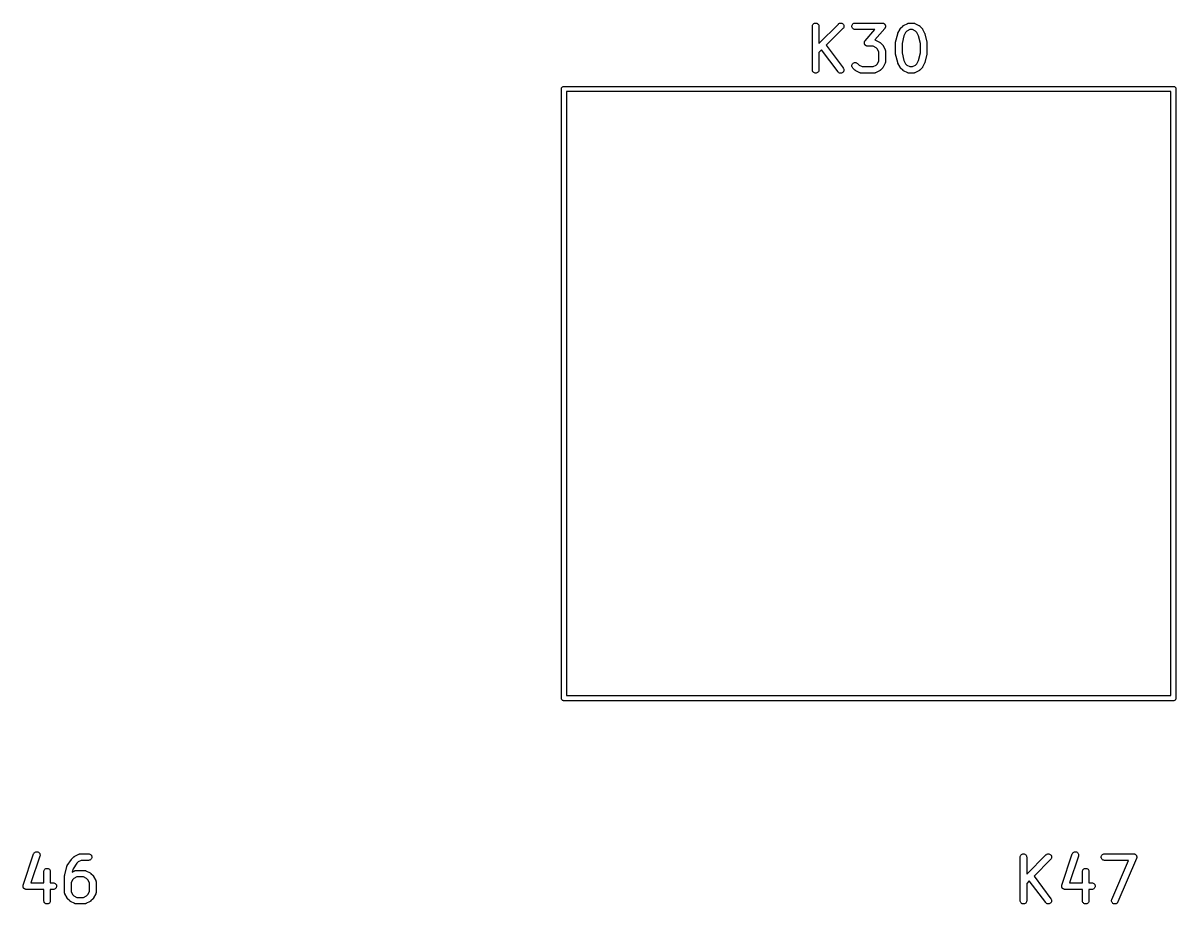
# Model space of a CAD drawing. Extents: x 0.4 to 23, y -16.1 to -0.4.
# Drawn here: x 11.143 to 12.184, y -2.898 to -2.103 of the extents above; entities that cross this region are included whole.
import ezdxf

# ---------------------------------------------------------------- set-up
doc = ezdxf.new("R2010")
doc.units = 0
doc.header["$MEASUREMENT"] = 0
doc.layers.add('BLACK', color=7, linetype='CONTINUOUS')

msp = doc.modelspace()

# ---------------------------------------------------------------- linework, layer by layer
at = {"layer": 'BLACK', "linetype": 'CONTINUOUS'}
for p, q in [((11.8555, -2.1059), (11.8556, -2.10533)), ((11.8555, -2.10594), (11.8555, -2.1059)), ((11.8555, -2.14531), (11.8555, -2.10594)), ((11.8556, -2.10533), (11.8557, -2.10478)), ((11.8557, -2.10478), (11.856, -2.10427)), ((11.856, -2.10427), (11.8564, -2.10383)), ((11.8564, -2.10383), (11.8568, -2.10347)), ((11.8568, -2.10347), (11.8573, -2.1032)), ((11.8573, -2.1032), (11.8579, -2.10304)), ((11.8579, -2.10304), (11.8585, -2.10299)), ((11.8585, -2.10299), (11.859, -2.10305)), ((11.859, -2.10305), (11.8596, -2.10322)), ((11.8596, -2.10322), (11.8601, -2.10349)), ((11.8601, -2.10349), (11.8605, -2.10386)), ((11.8605, -2.10386), (11.8609, -2.10431)), ((11.8609, -2.10431), (11.8612, -2.10481)), ((11.8612, -2.10481), (11.8613, -2.10537)), ((11.8613, -2.10537), (11.8614, -2.10594)), ((11.8614, -2.12131), (11.8789, -2.10385)), ((11.8614, -2.10594), (11.8614, -2.12131)), ((11.883, -2.10803), (11.868, -2.12309)), ((11.8789, -2.10382), (11.8793, -2.10346)), ((11.8789, -2.10385), (11.8789, -2.10382)), ((11.8793, -2.10346), (11.8799, -2.1032)), ((11.8799, -2.1032), (11.8804, -2.10304)), ((11.8804, -2.10304), (11.881, -2.10299)), ((11.881, -2.10299), (11.8816, -2.10305)), ((11.8816, -2.10305), (11.8821, -2.10322)), ((11.8821, -2.10322), (11.8826, -2.1035)), ((11.8826, -2.1035), (11.8831, -2.10387)), ((11.8834, -2.10758), (11.883, -2.10803)), ((11.8831, -2.10387), (11.8834, -2.10431)), ((11.8834, -2.10431), (11.8837, -2.10482)), ((11.8837, -2.10707), (11.8834, -2.10758)), ((11.8837, -2.10482), (11.8838, -2.10538)), ((11.8838, -2.10652), (11.8837, -2.10707)), ((11.8838, -2.10538), (11.8839, -2.10595)), ((11.8839, -2.10595), (11.8838, -2.10652)), ((11.8911, -2.10592), (11.8912, -2.10535)), ((11.8912, -2.10649), (11.8911, -2.10592)), ((11.8912, -2.10535), (11.8914, -2.1048)), ((11.8913, -2.10705), (11.8912, -2.10649)), ((11.8916, -2.10756), (11.8913, -2.10705)), ((11.8914, -2.1048), (11.8916, -2.10429)), ((11.8916, -2.10429), (11.892, -2.10384)), ((11.892, -2.10801), (11.8916, -2.10756)), ((11.892, -2.10384), (11.8924, -2.10348)), ((11.8924, -2.10838), (11.892, -2.10801)), ((11.8924, -2.10348), (11.8929, -2.10321)), ((11.8929, -2.10865), (11.8924, -2.10838)), ((11.8929, -2.10321), (11.8935, -2.10304)), ((11.8935, -2.10883), (11.8929, -2.10865)), ((11.8935, -2.10304), (11.8941, -2.10299)), ((11.894, -2.10889), (11.8935, -2.10883)), ((11.8941, -2.10889), (11.894, -2.10889)), ((11.8941, -2.10299), (11.9184, -2.10299)), ((11.9119, -2.10889), (11.8941, -2.10889)), ((11.9031, -2.11899), (11.9119, -2.10889)), ((11.9207, -2.10788), (11.9117, -2.11809)), ((11.9184, -2.10299), (11.9185, -2.10299)), ((11.9185, -2.10299), (11.9187, -2.10301)), ((11.9187, -2.10301), (11.9189, -2.10302)), ((11.9189, -2.10302), (11.919, -2.10304)), ((11.919, -2.10304), (11.9191, -2.10305)), ((11.9191, -2.10305), (11.9192, -2.10311)), ((11.9192, -2.10311), (11.9194, -2.10315)), ((11.9194, -2.10315), (11.9195, -2.10319)), ((11.9195, -2.10319), (11.9196, -2.10323)), ((11.9196, -2.10323), (11.9198, -2.10332)), ((11.9198, -2.10332), (11.9199, -2.10339)), ((11.9199, -2.10339), (11.92, -2.10345)), ((11.92, -2.10345), (11.9201, -2.1035)), ((11.9201, -2.1035), (11.9203, -2.10362)), ((11.9203, -2.10362), (11.9204, -2.10373)), ((11.9204, -2.10373), (11.9205, -2.10381)), ((11.9205, -2.10381), (11.9206, -2.10387)), ((11.9206, -2.10387), (11.9207, -2.10402)), ((11.9207, -2.10402), (11.9208, -2.10415)), ((11.9208, -2.10773), (11.9207, -2.10788)), ((11.9208, -2.10415), (11.9209, -2.10424)), ((11.9209, -2.10759), (11.9208, -2.10773)), ((11.9209, -2.10424), (11.9209, -2.10432)), ((11.9209, -2.10432), (11.921, -2.10449)), ((11.921, -2.10742), (11.9209, -2.1075)), ((11.9209, -2.1075), (11.9209, -2.10759)), ((11.921, -2.10449), (11.9211, -2.10465)), ((11.9211, -2.10725), (11.921, -2.10742)), ((11.9211, -2.10465), (11.9211, -2.10474)), ((11.9211, -2.10474), (11.9212, -2.10483)), ((11.9212, -2.10708), (11.9211, -2.10725)), ((11.9212, -2.10483), (11.9212, -2.10501)), ((11.9212, -2.10501), (11.9213, -2.10519)), ((11.9213, -2.10671), (11.9212, -2.10689)), ((11.9212, -2.10689), (11.9212, -2.10699)), ((11.9212, -2.10699), (11.9212, -2.10708)), ((11.9213, -2.10519), (11.9213, -2.10529)), ((11.9213, -2.10529), (11.9213, -2.10539)), ((11.9213, -2.10539), (11.9214, -2.10557)), ((11.9214, -2.10633), (11.9213, -2.10643)), ((11.9213, -2.10643), (11.9213, -2.10653)), ((11.9213, -2.10653), (11.9213, -2.10671)), ((11.9214, -2.10557), (11.9214, -2.10575)), ((11.9214, -2.10575), (11.9214, -2.10586)), ((11.9214, -2.10586), (11.9214, -2.10596)), ((11.9214, -2.10596), (11.9214, -2.10614)), ((11.9214, -2.10614), (11.9214, -2.10633)), ((11.9325, -2.11266), (11.9326, -2.1124)), ((11.9326, -2.1124), (11.9327, -2.11214)), ((11.9327, -2.11212), (11.9346, -2.10837)), ((11.9327, -2.11213), (11.9327, -2.11212)), ((11.9327, -2.11214), (11.9327, -2.11213)), ((11.9346, -2.10833), (11.9347, -2.10819)), ((11.9346, -2.10837), (11.9346, -2.10833)), ((11.9347, -2.10805), (11.9348, -2.10795)), ((11.9347, -2.10819), (11.9347, -2.10805)), ((11.9348, -2.10795), (11.9349, -2.10785)), ((11.9349, -2.10785), (11.935, -2.10773)), ((11.935, -2.10773), (11.9351, -2.1076)), ((11.9351, -2.1076), (11.937, -2.10573)), ((11.937, -2.1057), (11.9371, -2.10559)), ((11.937, -2.10573), (11.937, -2.1057)), ((11.9371, -2.10559), (11.9373, -2.10548)), ((11.9373, -2.10548), (11.9374, -2.10542)), ((11.9374, -2.10542), (11.9375, -2.10534)), ((11.9375, -2.10534), (11.9376, -2.10526)), ((11.9376, -2.10526), (11.9377, -2.10517)), ((11.9377, -2.10517), (11.9415, -2.1033)), ((11.9396, -2.11144), (11.9381, -2.11447)), ((11.9408, -2.11024), (11.9396, -2.11144)), ((11.9435, -2.10889), (11.9408, -2.11024)), ((11.9415, -2.10328), (11.9416, -2.10325)), ((11.9415, -2.1033), (11.9415, -2.10328)), ((11.9416, -2.10325), (11.9417, -2.10321)), ((11.9417, -2.10321), (11.9419, -2.10315)), ((11.9419, -2.10315), (11.9421, -2.10308)), ((11.9421, -2.10308), (11.9422, -2.10307)), ((11.9422, -2.10304), (11.9424, -2.10302)), ((11.9422, -2.10307), (11.9422, -2.10304)), ((11.9424, -2.10302), (11.9426, -2.10299)), ((11.9426, -2.10299), (11.9427, -2.103)), ((11.9427, -2.103), (11.9428, -2.10299)), ((11.9428, -2.10299), (11.9466, -2.10299)), ((11.9459, -2.10889), (11.9435, -2.10889)), ((11.9486, -2.11024), (11.9459, -2.10889)), ((11.9466, -2.10299), (11.9467, -2.103)), ((11.9466, -2.10299), (11.9466, -2.10299)), ((11.9467, -2.103), (11.9468, -2.103)), ((11.9468, -2.103), (11.947, -2.10303)), ((11.947, -2.10303), (11.9472, -2.10305)), ((11.9472, -2.10305), (11.9473, -2.10308)), ((11.9473, -2.10308), (11.9473, -2.10309)), ((11.9473, -2.10309), (11.9475, -2.10317)), ((11.9475, -2.10317), (11.9477, -2.10323)), ((11.9477, -2.10323), (11.9478, -2.10327)), ((11.9478, -2.10327), (11.9479, -2.1033)), ((11.9479, -2.1033), (11.9516, -2.10517)), ((11.9498, -2.11144), (11.9486, -2.11024)), ((11.9513, -2.11447), (11.9498, -2.11144)), ((11.9516, -2.10517), (11.9517, -2.10519)), ((11.9517, -2.10519), (11.9518, -2.10528)), ((11.9518, -2.10528), (11.952, -2.10536)), ((11.952, -2.10536), (11.9521, -2.10544)), ((11.9521, -2.10544), (11.9522, -2.10551)), ((11.9522, -2.10551), (11.9523, -2.10562)), ((11.9523, -2.10562), (11.9524, -2.10573)), ((11.9524, -2.10573), (11.9543, -2.1076)), ((11.9543, -2.1076), (11.9543, -2.10763)), ((11.9543, -2.10763), (11.9544, -2.10776)), ((11.9544, -2.10776), (11.9545, -2.10788)), ((11.9545, -2.10788), (11.9546, -2.10799)), ((11.9546, -2.10799), (11.9547, -2.10808)), ((11.9547, -2.10808), (11.9547, -2.10823)), ((11.9547, -2.10823), (11.9548, -2.10837)), ((11.9548, -2.10837), (11.9567, -2.11212)), ((11.9567, -2.11212), (11.9567, -2.11216)), ((11.9567, -2.11216), (11.9567, -2.11217)), ((11.9567, -2.11217), (11.9567, -2.11218)), ((11.9567, -2.11218), (11.9568, -2.11244)), ((11.9024, -2.12034), (11.9025, -2.12017)), ((11.9024, -2.12045), (11.9024, -2.12034)), ((11.9024, -2.12055), (11.9024, -2.12045)), ((11.9024, -2.12073), (11.9024, -2.12055)), ((11.9024, -2.12092), (11.9024, -2.12073)), ((11.9024, -2.12102), (11.9024, -2.12092)), ((11.9024, -2.12112), (11.9024, -2.12102)), ((11.9024, -2.12131), (11.9024, -2.12112)), ((11.9024, -2.12149), (11.9024, -2.12131)), ((11.9025, -2.12159), (11.9024, -2.12149)), ((11.9025, -2.11999), (11.9026, -2.11989)), ((11.9025, -2.12017), (11.9025, -2.11999)), ((11.9025, -2.12169), (11.9025, -2.12159)), ((11.9025, -2.12187), (11.9025, -2.12169)), ((11.9026, -2.12204), (11.9025, -2.12187)), ((11.9026, -2.11979), (11.9027, -2.11963)), ((11.9026, -2.11989), (11.9026, -2.11979)), ((11.9026, -2.12214), (11.9026, -2.12204)), ((11.9027, -2.12223), (11.9026, -2.12214)), ((11.9027, -2.11963), (11.9028, -2.11946)), ((11.9028, -2.12239), (11.9027, -2.12223)), ((11.9028, -2.11938), (11.9029, -2.11929)), ((11.9028, -2.11946), (11.9028, -2.11938)), ((11.9029, -2.12256), (11.9028, -2.12239)), ((11.9029, -2.11929), (11.903, -2.11914)), ((11.9029, -2.12264), (11.9029, -2.12256)), ((11.903, -2.12272), (11.9029, -2.12264)), ((11.903, -2.11914), (11.9031, -2.11899)), ((11.9031, -2.12286), (11.903, -2.12272)), ((11.9117, -2.11809), (11.9119, -2.11816)), ((11.9119, -2.11816), (11.9121, -2.11822)), ((11.9121, -2.11822), (11.9122, -2.11827)), ((11.9122, -2.11827), (11.9123, -2.1183)), ((11.9123, -2.1183), (11.916, -2.12017)), ((11.916, -2.12017), (11.9161, -2.12019)), ((11.9161, -2.12019), (11.9162, -2.12028)), ((11.9162, -2.12028), (11.9163, -2.12036)), ((11.9163, -2.12036), (11.9164, -2.12044)), ((11.9164, -2.12044), (11.9165, -2.1205)), ((11.9165, -2.1205), (11.9167, -2.12062)), ((11.9167, -2.12062), (11.9168, -2.12073)), ((11.9168, -2.12073), (11.9187, -2.1226)), ((11.9187, -2.1226), (11.9187, -2.12263)), ((11.9187, -2.12263), (11.9188, -2.12276)), ((11.9188, -2.12276), (11.9189, -2.12288)), ((11.9305, -2.12056), (11.9306, -2.12032)), ((11.9305, -2.12079), (11.9305, -2.12056)), ((11.9305, -2.12084), (11.9305, -2.12079)), ((11.9305, -2.1209), (11.9305, -2.12084)), ((11.9305, -2.12094), (11.9305, -2.1209)), ((11.9305, -2.13031), (11.9305, -2.12094)), ((11.9306, -2.12022), (11.9325, -2.11272)), ((11.9306, -2.12027), (11.9306, -2.12022)), ((11.9306, -2.12032), (11.9306, -2.12027)), ((11.9325, -2.11267), (11.9325, -2.11266)), ((11.9325, -2.11268), (11.9325, -2.11267)), ((11.9325, -2.11272), (11.9325, -2.11268)), ((11.9381, -2.11447), (11.9364, -2.1213)), ((11.9364, -2.1213), (11.9364, -2.12995)), ((11.953, -2.1213), (11.9513, -2.11447)), ((11.953, -2.12995), (11.953, -2.1213)), ((11.9568, -2.11244), (11.9569, -2.1127)), ((11.9569, -2.1127), (11.9569, -2.11271)), ((11.9569, -2.11271), (11.9569, -2.11272)), ((11.9569, -2.11272), (11.9588, -2.12022)), ((11.9588, -2.12022), (11.9588, -2.12026)), ((11.9588, -2.12026), (11.9588, -2.12031)), ((11.9588, -2.12031), (11.9588, -2.12036)), ((11.9588, -2.12036), (11.9589, -2.1206)), ((11.9589, -2.1206), (11.9589, -2.12083)), ((11.9589, -2.12083), (11.9589, -2.12089)), ((11.9589, -2.12089), (11.9589, -2.12094)), ((11.9589, -2.12094), (11.9589, -2.13031)), ((11.8638, -2.12731), (11.8614, -2.12966)), ((11.8614, -2.12966), (11.8614, -2.14531)), ((11.8786, -2.14708), (11.8638, -2.12731)), ((11.868, -2.12309), (11.8833, -2.14354)), ((11.9032, -2.123), (11.9031, -2.12286)), ((11.9033, -2.12307), (11.9032, -2.123)), ((11.9034, -2.12315), (11.9033, -2.12307)), ((11.9035, -2.12326), (11.9034, -2.12315)), ((11.9037, -2.12337), (11.9035, -2.12326)), ((11.9037, -2.12342), (11.9037, -2.12337)), ((11.9038, -2.12349), (11.9037, -2.12342)), ((11.904, -2.12356), (11.9038, -2.12349)), ((11.9042, -2.12365), (11.904, -2.12356)), ((11.9043, -2.12368), (11.9042, -2.12365)), ((11.9044, -2.12373), (11.9043, -2.12368)), ((11.9045, -2.12377), (11.9044, -2.12373)), ((11.9047, -2.12383), (11.9045, -2.12377)), ((11.9048, -2.12384), (11.9047, -2.12383)), ((11.9049, -2.12386), (11.9048, -2.12384)), ((11.9051, -2.12387), (11.9049, -2.12386)), ((11.9053, -2.12389), (11.9051, -2.12387)), ((11.9102, -2.12389), (11.9053, -2.12389)), ((11.9053, -2.12389), (11.9053, -2.12389)), ((11.9129, -2.12524), (11.9102, -2.12389)), ((11.9141, -2.12644), (11.9129, -2.12524)), ((11.9155, -2.12913), (11.9141, -2.12644)), ((11.9155, -2.13711), (11.9155, -2.12913)), ((11.9189, -2.12288), (11.919, -2.12298)), ((11.919, -2.12298), (11.919, -2.12308)), ((11.919, -2.12308), (11.9191, -2.12323)), ((11.9191, -2.12323), (11.9192, -2.12337)), ((11.9192, -2.12337), (11.9211, -2.12712)), ((11.9211, -2.12712), (11.9211, -2.12715)), ((11.9211, -2.12715), (11.9211, -2.12724)), ((11.9211, -2.12724), (11.9212, -2.12731)), ((11.9212, -2.12731), (11.9212, -2.12751)), ((11.9212, -2.12751), (11.9213, -2.12769)), ((11.9213, -2.12769), (11.9213, -2.12778)), ((11.9213, -2.12778), (11.9213, -2.12786)), ((11.9213, -2.12786), (11.9214, -2.12806)), ((11.9214, -2.12806), (11.9214, -2.12826)), ((11.9214, -2.12826), (11.9214, -2.12835)), ((11.9214, -2.12835), (11.9214, -2.12844)), ((11.9214, -2.12844), (11.9214, -2.13781)), ((11.9305, -2.13036), (11.9305, -2.13031)), ((11.9305, -2.13042), (11.9305, -2.13036)), ((11.9305, -2.13065), (11.9305, -2.13042)), ((11.9305, -2.13089), (11.9305, -2.13065)), ((11.9306, -2.13094), (11.9305, -2.13089)), ((11.9306, -2.13099), (11.9306, -2.13094)), ((11.9306, -2.13103), (11.9306, -2.13099)), ((11.9325, -2.13853), (11.9306, -2.13103)), ((11.9364, -2.12995), (11.9381, -2.13678)), ((11.9513, -2.13678), (11.953, -2.12995)), ((11.9588, -2.13103), (11.9569, -2.13853)), ((11.9589, -2.13069), (11.9588, -2.13093)), ((11.9588, -2.13093), (11.9588, -2.13098)), ((11.9588, -2.13098), (11.9588, -2.13103)), ((11.9589, -2.13031), (11.9589, -2.13035)), ((11.9589, -2.13035), (11.9589, -2.13041)), ((11.9589, -2.13041), (11.9589, -2.13046)), ((11.9589, -2.13046), (11.9589, -2.13069)), ((11.8833, -2.14354), (11.8833, -2.14357)), ((11.8833, -2.14357), (11.8836, -2.14407)), ((11.8911, -2.14153), (11.8912, -2.14096)), ((11.8912, -2.1421), (11.8911, -2.14153)), ((11.8912, -2.14096), (11.8914, -2.14041)), ((11.8913, -2.14266), (11.8912, -2.1421)), ((11.8916, -2.14317), (11.8913, -2.14266)), ((11.8914, -2.14041), (11.8916, -2.1399)), ((11.8916, -2.1399), (11.892, -2.13946)), ((11.892, -2.14362), (11.8916, -2.14317)), ((11.892, -2.13946), (11.8924, -2.1391)), ((11.892, -2.14365), (11.892, -2.14362)), ((11.8924, -2.1391), (11.893, -2.13883)), ((11.893, -2.13883), (11.8935, -2.13866)), ((11.8935, -2.13866), (11.8941, -2.13861)), ((11.8941, -2.13861), (11.8947, -2.13867)), ((11.8947, -2.13867), (11.8952, -2.13883)), ((11.8952, -2.13883), (11.8957, -2.13911)), ((11.8957, -2.13911), (11.8962, -2.13947)), ((11.8962, -2.13947), (11.8977, -2.14101)), ((11.8977, -2.14101), (11.9004, -2.14236)), ((11.9004, -2.14236), (11.9102, -2.14236)), ((11.9102, -2.14236), (11.9129, -2.14101)), ((11.9129, -2.14101), (11.9141, -2.13981)), ((11.9141, -2.13981), (11.9155, -2.13711)), ((11.9188, -2.14352), (11.9187, -2.14365)), ((11.9189, -2.1434), (11.9188, -2.14352)), ((11.919, -2.1432), (11.9189, -2.1433)), ((11.9189, -2.1433), (11.9189, -2.1434)), ((11.9191, -2.14306), (11.919, -2.1432)), ((11.9192, -2.14292), (11.9191, -2.14306)), ((11.9211, -2.13913), (11.9192, -2.14288)), ((11.9192, -2.14288), (11.9192, -2.14292)), ((11.9212, -2.13897), (11.9211, -2.13905)), ((11.9211, -2.13905), (11.9211, -2.13913)), ((11.9213, -2.13859), (11.9212, -2.13878)), ((11.9212, -2.13878), (11.9212, -2.13897)), ((11.9214, -2.13822), (11.9213, -2.13843)), ((11.9213, -2.13843), (11.9213, -2.13851)), ((11.9213, -2.13851), (11.9213, -2.13859)), ((11.9214, -2.13781), (11.9214, -2.13785)), ((11.9214, -2.13785), (11.9214, -2.13794)), ((11.9214, -2.13794), (11.9214, -2.13803)), ((11.9214, -2.13803), (11.9214, -2.13822)), ((11.9325, -2.13854), (11.9325, -2.13853)), ((11.9325, -2.13855), (11.9325, -2.13854)), ((11.9326, -2.13881), (11.9325, -2.13855)), ((11.9326, -2.13907), (11.9326, -2.13881)), ((11.9327, -2.13908), (11.9326, -2.13907)), ((11.9327, -2.13909), (11.9327, -2.13908)), ((11.9327, -2.13913), (11.9327, -2.13909)), ((11.9346, -2.14288), (11.9327, -2.13913)), ((11.9346, -2.14302), (11.9346, -2.14288)), ((11.9347, -2.14317), (11.9346, -2.14302)), ((11.9348, -2.14326), (11.9347, -2.14317)), ((11.9349, -2.14337), (11.9348, -2.14326)), ((11.935, -2.14349), (11.9349, -2.14337)), ((11.9351, -2.14362), (11.935, -2.14349)), ((11.9351, -2.14365), (11.9351, -2.14362)), ((11.9381, -2.13678), (11.9396, -2.13981)), ((11.9396, -2.13981), (11.9408, -2.14101)), ((11.9408, -2.14101), (11.9435, -2.14236)), ((11.9435, -2.14236), (11.9459, -2.14236)), ((11.9459, -2.14236), (11.9486, -2.14101)), ((11.9486, -2.14101), (11.9498, -2.13981)), ((11.9498, -2.13981), (11.9513, -2.13678)), ((11.9544, -2.14352), (11.9543, -2.14365)), ((11.9545, -2.1434), (11.9544, -2.14352)), ((11.9546, -2.1433), (11.9545, -2.1434)), ((11.9547, -2.14306), (11.9546, -2.1432)), ((11.9546, -2.1432), (11.9546, -2.1433)), ((11.9548, -2.14292), (11.9547, -2.14306)), ((11.9567, -2.13913), (11.9548, -2.14288)), ((11.9548, -2.14288), (11.9548, -2.14292)), ((11.9568, -2.13885), (11.9567, -2.13911)), ((11.9567, -2.13911), (11.9567, -2.13912)), ((11.9567, -2.13912), (11.9567, -2.13913)), ((11.9569, -2.13859), (11.9568, -2.13885)), ((11.9569, -2.13853), (11.9569, -2.13857)), ((11.9569, -2.13857), (11.9569, -2.13858)), ((11.9569, -2.13858), (11.9569, -2.13859)), ((11.8556, -2.14588), (11.8555, -2.14531)), ((11.8557, -2.14644), (11.8556, -2.14588)), ((11.856, -2.14694), (11.8557, -2.14644)), ((11.8564, -2.14739), (11.856, -2.14694)), ((11.8568, -2.14776), (11.8564, -2.14739)), ((11.8573, -2.14803), (11.8568, -2.14776)), ((11.8579, -2.1482), (11.8573, -2.14803)), ((11.8584, -2.14826), (11.8579, -2.1482)), ((11.859, -2.14821), (11.8584, -2.14826)), ((11.8596, -2.14805), (11.859, -2.14821)), ((11.8601, -2.14778), (11.8596, -2.14805)), ((11.8605, -2.14742), (11.8601, -2.14778)), ((11.8609, -2.14698), (11.8605, -2.14742)), ((11.8612, -2.14647), (11.8609, -2.14698)), ((11.8613, -2.14592), (11.8612, -2.14647)), ((11.8614, -2.14535), (11.8613, -2.14592)), ((11.8614, -2.14531), (11.8614, -2.14535)), ((11.879, -2.14751), (11.8786, -2.14708)), ((11.8794, -2.14785), (11.879, -2.14751)), ((11.88, -2.14809), (11.8794, -2.14785)), ((11.8805, -2.14823), (11.88, -2.14809)), ((11.8811, -2.14826), (11.8805, -2.14823)), ((11.8817, -2.14817), (11.8811, -2.14826)), ((11.8822, -2.14798), (11.8817, -2.14817)), ((11.8827, -2.14768), (11.8822, -2.14798)), ((11.8831, -2.1473), (11.8827, -2.14768)), ((11.8835, -2.14684), (11.8831, -2.1473)), ((11.8837, -2.14632), (11.8835, -2.14684)), ((11.8836, -2.14407), (11.8838, -2.14461)), ((11.8839, -2.14576), (11.8837, -2.14632)), ((11.8838, -2.14461), (11.8839, -2.14518)), ((11.8839, -2.14518), (11.8839, -2.14576)), ((11.8939, -2.14552), (11.892, -2.14365)), ((11.894, -2.14563), (11.8939, -2.14552)), ((11.8941, -2.14574), (11.894, -2.14563)), ((11.8942, -2.14581), (11.8941, -2.14574)), ((11.8943, -2.14589), (11.8942, -2.14581)), ((11.8945, -2.14597), (11.8943, -2.14589)), ((11.8946, -2.14606), (11.8945, -2.14597)), ((11.8946, -2.14608), (11.8946, -2.14606)), ((11.8984, -2.14795), (11.8946, -2.14608)), ((11.8985, -2.14798), (11.8984, -2.14795)), ((11.8985, -2.14802), (11.8985, -2.14798)), ((11.8987, -2.14809), (11.8985, -2.14802)), ((11.8989, -2.14816), (11.8987, -2.14809)), ((11.899, -2.14817), (11.8989, -2.14816)), ((11.8991, -2.1482), (11.899, -2.14817)), ((11.8993, -2.14822), (11.8991, -2.1482)), ((11.8995, -2.14826), (11.8993, -2.14822)), ((11.8996, -2.14825), (11.8995, -2.14826)), ((11.8997, -2.14826), (11.8996, -2.14825)), ((11.9109, -2.14826), (11.8997, -2.14826)), ((11.8997, -2.14826), (11.8997, -2.14826)), ((11.911, -2.14825), (11.9109, -2.14826)), ((11.9111, -2.14826), (11.911, -2.14825)), ((11.9113, -2.14823), (11.9111, -2.14826)), ((11.9115, -2.14821), (11.9113, -2.14823)), ((11.9116, -2.14818), (11.9115, -2.14821)), ((11.9117, -2.14817), (11.9116, -2.14818)), ((11.9119, -2.1481), (11.9117, -2.14817)), ((11.9121, -2.14804), (11.9119, -2.1481)), ((11.9122, -2.14797), (11.9121, -2.148)), ((11.9121, -2.148), (11.9121, -2.14804)), ((11.9123, -2.14795), (11.9122, -2.14797)), ((11.916, -2.14608), (11.9123, -2.14795)), ((11.9162, -2.14599), (11.916, -2.14608)), ((11.9163, -2.14591), (11.9162, -2.14599)), ((11.9164, -2.14584), (11.9163, -2.14591)), ((11.9165, -2.14577), (11.9164, -2.14584)), ((11.9166, -2.14566), (11.9165, -2.14577)), ((11.9168, -2.14555), (11.9166, -2.14566)), ((11.9187, -2.14365), (11.9168, -2.14552)), ((11.9168, -2.14552), (11.9168, -2.14555)), ((11.937, -2.14552), (11.9351, -2.14365)), ((11.9371, -2.14563), (11.937, -2.14552)), ((11.9372, -2.14574), (11.9371, -2.14563)), ((11.9373, -2.14581), (11.9372, -2.14574)), ((11.9374, -2.14589), (11.9373, -2.14581)), ((11.9376, -2.14597), (11.9374, -2.14589)), ((11.9377, -2.14606), (11.9376, -2.14597)), ((11.9377, -2.14608), (11.9377, -2.14606)), ((11.9415, -2.14795), (11.9377, -2.14608)), ((11.9416, -2.14798), (11.9415, -2.14795)), ((11.9417, -2.14802), (11.9416, -2.14798)), ((11.9418, -2.14809), (11.9417, -2.14802)), ((11.942, -2.14816), (11.9418, -2.14809)), ((11.9421, -2.14817), (11.942, -2.14816)), ((11.9422, -2.1482), (11.9421, -2.14817)), ((11.9424, -2.14822), (11.9422, -2.1482)), ((11.9426, -2.14826), (11.9424, -2.14822)), ((11.9427, -2.14825), (11.9426, -2.14826)), ((11.9428, -2.14826), (11.9427, -2.14825)), ((11.9466, -2.14826), (11.9428, -2.14826)), ((11.9428, -2.14826), (11.9428, -2.14826)), ((11.9467, -2.14825), (11.9466, -2.14826)), ((11.9469, -2.14823), (11.9467, -2.14826)), ((11.9467, -2.14826), (11.9467, -2.14825)), ((11.9471, -2.14821), (11.9469, -2.14823)), ((11.9472, -2.14818), (11.9471, -2.14821)), ((11.9473, -2.14817), (11.9472, -2.14818)), ((11.9475, -2.1481), (11.9473, -2.14817)), ((11.9477, -2.14804), (11.9475, -2.1481)), ((11.9478, -2.148), (11.9477, -2.14804)), ((11.9479, -2.14797), (11.9478, -2.148)), ((11.9516, -2.14608), (11.9479, -2.14795)), ((11.9479, -2.14795), (11.9479, -2.14797)), ((11.9518, -2.14599), (11.9516, -2.14608)), ((11.9519, -2.14591), (11.9518, -2.14599)), ((11.952, -2.14584), (11.9519, -2.14591)), ((11.9521, -2.14577), (11.952, -2.14584)), ((11.9522, -2.14566), (11.9521, -2.14577)), ((11.9524, -2.14555), (11.9522, -2.14566)), ((11.9543, -2.14365), (11.9524, -2.14552)), ((11.9524, -2.14552), (11.9524, -2.14555)), ((11.6289, -2.16204), (11.6291, -2.16159)), ((11.6289, -2.1625), (11.6289, -2.16204)), ((11.6289, -2.16262), (11.6289, -2.1625)), ((11.6289, -2.71238), (11.6289, -2.16262)), ((11.6291, -2.16159), (11.6293, -2.16118)), ((11.6293, -2.16118), (11.6296, -2.16082)), ((11.6296, -2.16082), (11.6299, -2.16053)), ((11.6299, -2.16053), (11.6304, -2.16031)), ((11.6304, -2.16031), (11.6308, -2.16017)), ((11.6308, -2.16017), (11.6311, -2.16014)), ((11.6311, -2.16014), (11.6313, -2.16013)), ((11.6311, -2.16014), (11.6311, -2.16014)), ((11.6313, -2.16013), (11.6314, -2.16014)), ((11.6314, -2.16014), (12.1811, -2.16014)), ((12.1811, -2.16014), (12.1813, -2.16013)), ((12.1813, -2.16013), (12.1814, -2.16014)), ((12.1814, -2.16014), (12.1814, -2.16014)), ((12.1814, -2.16014), (12.1817, -2.16017)), ((12.1817, -2.16017), (12.1822, -2.16031)), ((12.1822, -2.16031), (12.1826, -2.16053)), ((12.1826, -2.16053), (12.1829, -2.16082)), ((12.1829, -2.16082), (12.1832, -2.16118)), ((12.1832, -2.16118), (12.1835, -2.16159)), ((12.1835, -2.16159), (12.1836, -2.16204)), ((12.1836, -2.16204), (12.1836, -2.1625)), ((12.1836, -2.1625), (12.1836, -2.16262)), ((12.1836, -2.16262), (12.1836, -2.71238)), ((11.6336, -2.16486), (11.6336, -2.71014)), ((12.1789, -2.16486), (11.6336, -2.16486)), ((12.1789, -2.71014), (12.1789, -2.16486)), ((11.6289, -2.7125), (11.6289, -2.71238)), ((11.6289, -2.71296), (11.6289, -2.7125)), ((11.6291, -2.71341), (11.6289, -2.71296)), ((11.6293, -2.71382), (11.6291, -2.71341)), ((11.6296, -2.71418), (11.6293, -2.71382)), ((11.6299, -2.71447), (11.6296, -2.71418)), ((11.6304, -2.71469), (11.6299, -2.71447)), ((11.6308, -2.71483), (11.6304, -2.71469)), ((11.6313, -2.71487), (11.6308, -2.71483)), ((11.6314, -2.71486), (11.6313, -2.71487)), ((12.1811, -2.71486), (11.6314, -2.71486)), ((11.6336, -2.71014), (12.1789, -2.71014)), ((12.1813, -2.71487), (12.1811, -2.71486)), ((12.1817, -2.71483), (12.1813, -2.71487)), ((12.1822, -2.71469), (12.1817, -2.71483)), ((12.1826, -2.71447), (12.1822, -2.71469)), ((12.1829, -2.71418), (12.1826, -2.71447)), ((12.1832, -2.71382), (12.1829, -2.71418)), ((12.1835, -2.71341), (12.1832, -2.71382)), ((12.1836, -2.71296), (12.1835, -2.71341)), ((12.1836, -2.71238), (12.1836, -2.7125)), ((12.1836, -2.7125), (12.1836, -2.71262)), ((12.1836, -2.71262), (12.1836, -2.71262)), ((12.1836, -2.71262), (12.1836, -2.71296)), ((11.154, -2.85141), (11.1546, -2.85121)), ((11.1546, -2.85121), (11.1551, -2.85112)), ((11.1551, -2.85112), (11.1557, -2.85114)), ((11.1557, -2.85114), (11.1563, -2.85127)), ((12.0915, -2.85141), (12.0921, -2.85121)), ((12.0921, -2.85121), (12.0926, -2.85112)), ((12.0926, -2.85112), (12.0932, -2.85114)), ((12.0932, -2.85114), (12.0938, -2.85127)), ((11.1431, -2.88125), (11.1525, -2.85313)), ((11.1581, -2.855), (11.15, -2.87923)), ((11.1525, -2.85309), (11.1528, -2.85257)), ((11.1525, -2.85313), (11.1525, -2.85309)), ((11.1528, -2.85257), (11.1531, -2.8521)), ((11.1531, -2.8521), (11.1535, -2.85171)), ((11.1535, -2.85171), (11.154, -2.85141)), ((11.1563, -2.85127), (11.1568, -2.85151)), ((11.1568, -2.85151), (11.1573, -2.85184)), ((11.1573, -2.85184), (11.1577, -2.85227)), ((11.1577, -2.85227), (11.158, -2.85275)), ((11.158, -2.85275), (11.1582, -2.85329)), ((11.1583, -2.85444), (11.1581, -2.855)), ((11.1582, -2.85329), (11.1583, -2.85386)), ((11.1583, -2.85386), (11.1583, -2.85444)), ((11.1829, -2.86368), (11.1866, -2.85805)), ((11.1866, -2.85802), (11.1868, -2.85781)), ((11.1866, -2.85805), (11.1866, -2.85802)), ((11.1866, -2.85805), (11.1866, -2.85805)), ((11.1866, -2.85805), (11.1866, -2.85805)), ((11.1866, -2.85805), (11.1866, -2.85805)), ((11.1868, -2.85781), (11.187, -2.8576)), ((11.187, -2.8576), (11.1889, -2.85573)), ((11.1914, -2.86157), (11.1881, -2.86653)), ((11.1889, -2.8557), (11.189, -2.85559)), ((11.1889, -2.85573), (11.1889, -2.8557)), ((11.189, -2.85559), (11.1891, -2.85548)), ((11.1891, -2.85548), (11.1892, -2.85542)), ((11.1892, -2.85542), (11.1893, -2.85534)), ((11.1893, -2.85534), (11.1895, -2.85526)), ((11.1895, -2.85526), (11.1896, -2.85517)), ((11.1896, -2.85517), (11.1934, -2.8533)), ((11.1927, -2.86024), (11.1914, -2.86157)), ((11.1954, -2.85889), (11.1927, -2.86024)), ((11.1934, -2.85328), (11.1935, -2.85325)), ((11.1934, -2.8533), (11.1934, -2.85328)), ((11.1935, -2.85325), (11.1936, -2.85321)), ((11.1936, -2.85321), (11.1938, -2.85315)), ((11.1938, -2.85315), (11.1939, -2.85308)), ((11.1939, -2.85308), (11.194, -2.85307)), ((11.194, -2.85307), (11.1941, -2.85304)), ((11.1941, -2.85304), (11.1943, -2.85302)), ((11.1943, -2.85302), (11.1945, -2.85299)), ((11.1945, -2.85299), (11.1946, -2.853)), ((11.1946, -2.853), (11.1947, -2.85299)), ((11.1947, -2.85299), (11.2022, -2.85299)), ((11.2022, -2.85889), (11.1954, -2.85889)), ((11.2022, -2.85299), (11.2028, -2.85305)), ((11.2022, -2.85299), (11.2022, -2.85299)), ((11.2028, -2.85884), (11.2022, -2.85889)), ((11.2028, -2.85305), (11.2034, -2.85323)), ((11.2033, -2.85867), (11.2028, -2.85884)), ((11.2038, -2.8584), (11.2033, -2.85867)), ((11.2034, -2.85323), (11.2039, -2.8535)), ((11.2043, -2.85804), (11.2038, -2.8584)), ((11.2039, -2.8535), (11.2043, -2.85387)), ((11.2043, -2.85387), (11.2047, -2.85432)), ((11.2046, -2.85759), (11.2043, -2.85804)), ((11.2049, -2.85708), (11.2046, -2.85759)), ((11.2047, -2.85432), (11.2049, -2.85483)), ((11.2049, -2.85483), (11.2051, -2.85539)), ((11.2051, -2.85653), (11.2049, -2.85708)), ((11.2051, -2.85539), (11.2051, -2.85596)), ((11.2051, -2.85596), (11.2051, -2.85653)), ((12.043, -2.85533), (12.0432, -2.85478)), ((12.043, -2.8559), (12.043, -2.85533)), ((12.043, -2.85594), (12.043, -2.8559)), ((12.043, -2.89531), (12.043, -2.85594)), ((12.0432, -2.85478), (12.0435, -2.85427)), ((12.0435, -2.85427), (12.0439, -2.85383)), ((12.0439, -2.85383), (12.0443, -2.85347)), ((12.0443, -2.85347), (12.0448, -2.8532)), ((12.0448, -2.8532), (12.0454, -2.85304)), ((12.0454, -2.85304), (12.046, -2.85299)), ((12.046, -2.85299), (12.0465, -2.85305)), ((12.0465, -2.85305), (12.0471, -2.85322)), ((12.0471, -2.85322), (12.0476, -2.85349)), ((12.0476, -2.85349), (12.048, -2.85386)), ((12.048, -2.85386), (12.0484, -2.85431)), ((12.0484, -2.85431), (12.0487, -2.85481)), ((12.0487, -2.85481), (12.0488, -2.85537)), ((12.0488, -2.85537), (12.0489, -2.85594)), ((12.0489, -2.87131), (12.0663, -2.85385)), ((12.0489, -2.85594), (12.0489, -2.87131)), ((12.0705, -2.85803), (12.0555, -2.87309)), ((12.0663, -2.85385), (12.0664, -2.85382)), ((12.0664, -2.85382), (12.0668, -2.85346)), ((12.0668, -2.85346), (12.0673, -2.8532)), ((12.0673, -2.8532), (12.0679, -2.85304)), ((12.0679, -2.85304), (12.0685, -2.85299)), ((12.0685, -2.85299), (12.069, -2.85305)), ((12.069, -2.85305), (12.0696, -2.85322)), ((12.0696, -2.85322), (12.0701, -2.8535)), ((12.0701, -2.8535), (12.0705, -2.85387)), ((12.0705, -2.85387), (12.0709, -2.85431)), ((12.0709, -2.85758), (12.0705, -2.85803)), ((12.0709, -2.85431), (12.0712, -2.85482)), ((12.0712, -2.85707), (12.0709, -2.85758)), ((12.0712, -2.85482), (12.0713, -2.85538)), ((12.0713, -2.85652), (12.0712, -2.85707)), ((12.0713, -2.85538), (12.0714, -2.85595)), ((12.0714, -2.85595), (12.0713, -2.85652)), ((12.0806, -2.88125), (12.09, -2.85313)), ((12.0956, -2.855), (12.0875, -2.87923)), ((12.09, -2.85309), (12.0903, -2.85257)), ((12.09, -2.85313), (12.09, -2.85309)), ((12.0903, -2.85257), (12.0906, -2.8521)), ((12.0906, -2.8521), (12.091, -2.85171)), ((12.091, -2.85171), (12.0915, -2.85141)), ((12.0938, -2.85127), (12.0943, -2.85151)), ((12.0943, -2.85151), (12.0947, -2.85184)), ((12.0947, -2.85184), (12.0951, -2.85227)), ((12.0951, -2.85227), (12.0954, -2.85275)), ((12.0954, -2.85275), (12.0957, -2.85329)), ((12.0957, -2.85444), (12.0956, -2.855)), ((12.0957, -2.85329), (12.0957, -2.85386)), ((12.0957, -2.85386), (12.0957, -2.85444)), ((12.1161, -2.85592), (12.1162, -2.85535)), ((12.1161, -2.85649), (12.1161, -2.85592)), ((12.1163, -2.85705), (12.1161, -2.85649)), ((12.1162, -2.85535), (12.1163, -2.8548)), ((12.1163, -2.8548), (12.1166, -2.85429)), ((12.1166, -2.85756), (12.1163, -2.85705)), ((12.1166, -2.85429), (12.117, -2.85384)), ((12.1169, -2.85801), (12.1166, -2.85756)), ((12.1174, -2.85838), (12.1169, -2.85801)), ((12.117, -2.85384), (12.1174, -2.85348)), ((12.1174, -2.85348), (12.1179, -2.85321)), ((12.1179, -2.85865), (12.1174, -2.85838)), ((12.1179, -2.85321), (12.1185, -2.85304)), ((12.1184, -2.85883), (12.1179, -2.85865)), ((12.119, -2.85889), (12.1184, -2.85883)), ((12.1185, -2.85304), (12.119, -2.85299)), ((12.119, -2.85299), (12.1453, -2.85299)), ((12.1408, -2.85889), (12.119, -2.85889)), ((12.119, -2.85889), (12.119, -2.85889)), ((12.1257, -2.89415), (12.1408, -2.85889)), ((12.148, -2.8571), (12.1311, -2.89647)), ((12.1453, -2.85299), (12.1453, -2.85299)), ((12.1453, -2.85299), (12.1454, -2.85299)), ((12.1453, -2.85299), (12.1453, -2.85299)), ((12.1454, -2.85299), (12.1456, -2.85302)), ((12.1456, -2.85302), (12.1459, -2.85305)), ((12.1459, -2.85305), (12.1459, -2.85306)), ((12.1459, -2.85306), (12.1459, -2.85306)), ((12.1459, -2.85306), (12.1462, -2.85314)), ((12.1462, -2.85314), (12.1465, -2.85323)), ((12.1465, -2.85323), (12.1465, -2.85323)), ((12.1465, -2.85323), (12.1465, -2.85323)), ((12.1465, -2.85323), (12.1467, -2.85337)), ((12.1467, -2.85337), (12.147, -2.8535)), ((12.147, -2.8535), (12.147, -2.85351)), ((12.147, -2.85351), (12.147, -2.85352)), ((12.147, -2.85352), (12.1472, -2.85369)), ((12.1472, -2.85369), (12.1474, -2.85387)), ((12.1474, -2.85387), (12.1474, -2.85388)), ((12.1474, -2.85388), (12.1474, -2.85389)), ((12.1474, -2.85389), (12.1476, -2.85411)), ((12.1476, -2.85411), (12.1478, -2.85432)), ((12.1478, -2.85432), (12.1478, -2.85433)), ((12.1478, -2.85433), (12.1478, -2.85434)), ((12.1478, -2.85434), (12.1479, -2.85459)), ((12.1479, -2.85459), (12.148, -2.85483)), ((12.148, -2.85483), (12.148, -2.85484)), ((12.148, -2.85484), (12.148, -2.85485)), ((12.148, -2.85485), (12.1481, -2.85512)), ((12.1481, -2.85682), (12.148, -2.85708)), ((12.148, -2.85708), (12.148, -2.85709)), ((12.148, -2.85709), (12.148, -2.8571)), ((12.1481, -2.85512), (12.1482, -2.85539)), ((12.1482, -2.85655), (12.1481, -2.85682)), ((12.1482, -2.85539), (12.1482, -2.8554)), ((12.1482, -2.8554), (12.1482, -2.85541)), ((12.1482, -2.85541), (12.1482, -2.85568)), ((12.1482, -2.85568), (12.1482, -2.85596)), ((12.1482, -2.85596), (12.1482, -2.85597)), ((12.1482, -2.85597), (12.1482, -2.85598)), ((12.1482, -2.85598), (12.1482, -2.85626)), ((12.1482, -2.85626), (12.1482, -2.85653)), ((12.1482, -2.85653), (12.1482, -2.85654)), ((12.1482, -2.85654), (12.1482, -2.85655)), ((11.1617, -2.86902), (11.1618, -2.86845)), ((11.1617, -2.86906), (11.1617, -2.86902)), ((11.1617, -2.87923), (11.1617, -2.86906)), ((11.1618, -2.86845), (11.162, -2.8679)), ((11.162, -2.8679), (11.1623, -2.8674)), ((11.1623, -2.8674), (11.1626, -2.86695)), ((11.1626, -2.86695), (11.1631, -2.86659)), ((11.1631, -2.86659), (11.1636, -2.86633)), ((11.1636, -2.86633), (11.1641, -2.86616)), ((11.1641, -2.86616), (11.1647, -2.86611)), ((11.1647, -2.86611), (11.1653, -2.86617)), ((11.1653, -2.86617), (11.1658, -2.86634)), ((11.1658, -2.86634), (11.1663, -2.86662)), ((11.1663, -2.86662), (11.1668, -2.86698)), ((11.1668, -2.86698), (11.1672, -2.86743)), ((11.1672, -2.86743), (11.1674, -2.86794)), ((11.1674, -2.86794), (11.1676, -2.86849)), ((11.1676, -2.86849), (11.1676, -2.86906)), ((11.1676, -2.86906), (11.1676, -2.87923)), ((11.1806, -2.8721), (11.1825, -2.8646)), ((11.1825, -2.86437), (11.1826, -2.86418)), ((11.1825, -2.86456), (11.1825, -2.86437)), ((11.1825, -2.8646), (11.1825, -2.86456)), ((11.1826, -2.8641), (11.1827, -2.86402)), ((11.1826, -2.86418), (11.1826, -2.8641)), ((11.1827, -2.86402), (11.1828, -2.86385)), ((11.1828, -2.86385), (11.1829, -2.86368)), ((11.1881, -2.86653), (11.1873, -2.86944)), ((11.1873, -2.86944), (11.1896, -2.8683)), ((11.1896, -2.8683), (11.1897, -2.86828)), ((11.1897, -2.86825), (11.1898, -2.86821)), ((11.1897, -2.86828), (11.1897, -2.86825)), ((11.1898, -2.86821), (11.19, -2.86815)), ((11.19, -2.86815), (11.1902, -2.86808)), ((11.1902, -2.86808), (11.1903, -2.86807)), ((11.1903, -2.86807), (11.1904, -2.86804)), ((11.1904, -2.86804), (11.1906, -2.86802)), ((11.1906, -2.86802), (11.1908, -2.86799)), ((11.1908, -2.86799), (11.1909, -2.86799)), ((11.1909, -2.86799), (11.1909, -2.86799)), ((11.1909, -2.86799), (11.1984, -2.86799)), ((11.1984, -2.86799), (11.1985, -2.86799)), ((11.1985, -2.86799), (11.1986, -2.868)), ((11.1986, -2.868), (11.1987, -2.86799)), ((11.1987, -2.86799), (11.1989, -2.86803)), ((11.1989, -2.86803), (11.1991, -2.86805)), ((11.1991, -2.86805), (11.1991, -2.86808)), ((11.1991, -2.86808), (11.1992, -2.86809)), ((11.1992, -2.86809), (11.1994, -2.86816)), ((11.1994, -2.86816), (11.1996, -2.86822)), ((11.1996, -2.86822), (11.1997, -2.86827)), ((11.1997, -2.86827), (11.1998, -2.8683)), ((11.1998, -2.8683), (11.2035, -2.87017)), ((11.2035, -2.87017), (11.2035, -2.87019)), ((11.2035, -2.87019), (11.2037, -2.87028)), ((11.2037, -2.87028), (11.2038, -2.87036)), ((11.2038, -2.87036), (11.2039, -2.87044)), ((11.2039, -2.87044), (11.204, -2.8705)), ((11.204, -2.8705), (11.2042, -2.87062)), ((11.2042, -2.87062), (11.2043, -2.87073)), ((11.2043, -2.87073), (11.2062, -2.8726)), ((12.0992, -2.86902), (12.0993, -2.86845)), ((12.0992, -2.86906), (12.0992, -2.86902)), ((12.0992, -2.87923), (12.0992, -2.86906)), ((12.0993, -2.86845), (12.0995, -2.8679)), ((12.0995, -2.8679), (12.0997, -2.8674)), ((12.0997, -2.8674), (12.1001, -2.86695)), ((12.1001, -2.86695), (12.1006, -2.86659)), ((12.1006, -2.86659), (12.1011, -2.86633)), ((12.1011, -2.86633), (12.1016, -2.86616)), ((12.1016, -2.86616), (12.1022, -2.86611)), ((12.1022, -2.86611), (12.1028, -2.86617)), ((12.1028, -2.86617), (12.1033, -2.86634)), ((12.1033, -2.86634), (12.1038, -2.86662)), ((12.1038, -2.86662), (12.1043, -2.86698)), ((12.1043, -2.86698), (12.1046, -2.86743)), ((12.1046, -2.86743), (12.1049, -2.86794)), ((12.1049, -2.86794), (12.1051, -2.86849)), ((12.1051, -2.86849), (12.1051, -2.86906)), ((12.1051, -2.86906), (12.1051, -2.87923)), ((11.143, -2.88171), (11.1431, -2.88159)), ((11.143, -2.88182), (11.143, -2.88171)), ((11.143, -2.88199), (11.143, -2.88182)), ((11.143, -2.88217), (11.143, -2.88199)), ((11.143, -2.88228), (11.143, -2.88217)), ((11.143, -2.88239), (11.143, -2.88228)), ((11.143, -2.88256), (11.143, -2.88239)), ((11.1431, -2.88142), (11.1431, -2.88125)), ((11.1431, -2.88159), (11.1431, -2.88142)), ((11.15, -2.87923), (11.1617, -2.87923)), ((11.1676, -2.87923), (11.1703, -2.87923)), ((11.1703, -2.87923), (11.1704, -2.87923)), ((11.1704, -2.87923), (11.1709, -2.8793)), ((11.1709, -2.8793), (11.1715, -2.87947)), ((11.1715, -2.87947), (11.172, -2.87975)), ((11.172, -2.87975), (11.1724, -2.88012)), ((11.1724, -2.88012), (11.1728, -2.88057)), ((11.1728, -2.88057), (11.1731, -2.88108)), ((11.1731, -2.88108), (11.1732, -2.88163)), ((11.1732, -2.88163), (11.1733, -2.88221)), ((11.1733, -2.88221), (11.1732, -2.88278)), ((11.1805, -2.87243), (11.1806, -2.8722)), ((11.1805, -2.87267), (11.1805, -2.87243)), ((11.1805, -2.87272), (11.1805, -2.87267)), ((11.1805, -2.87277), (11.1805, -2.87272)), ((11.1805, -2.87281), (11.1805, -2.87277)), ((11.1805, -2.88781), (11.1805, -2.87281)), ((11.1806, -2.87215), (11.1806, -2.8721)), ((11.1806, -2.8722), (11.1806, -2.87215)), ((11.1877, -2.87644), (11.1864, -2.87913)), ((11.1864, -2.87913), (11.1864, -2.88711)), ((11.1889, -2.87524), (11.1877, -2.87644)), ((11.1916, -2.87389), (11.1889, -2.87524)), ((11.1977, -2.87389), (11.1916, -2.87389)), ((11.2004, -2.87524), (11.1977, -2.87389)), ((11.2016, -2.87644), (11.2004, -2.87524)), ((11.203, -2.87913), (11.2016, -2.87644)), ((11.203, -2.88711), (11.203, -2.87913)), ((11.2062, -2.8726), (11.2062, -2.87263)), ((11.2062, -2.87263), (11.2063, -2.87276)), ((11.2063, -2.87276), (11.2064, -2.87288)), ((11.2064, -2.87288), (11.2065, -2.87298)), ((11.2065, -2.87298), (11.2065, -2.87308)), ((11.2065, -2.87308), (11.2066, -2.87323)), ((11.2066, -2.87323), (11.2067, -2.87337)), ((11.2067, -2.87337), (11.2086, -2.87712)), ((11.2086, -2.87712), (11.2086, -2.87715)), ((11.2086, -2.87715), (11.2086, -2.87724)), ((11.2086, -2.87724), (11.2087, -2.87731)), ((11.2087, -2.87731), (11.2087, -2.87751)), ((11.2087, -2.87751), (11.2088, -2.87769)), ((11.2088, -2.87769), (11.2088, -2.87778)), ((11.2088, -2.87778), (11.2088, -2.87786)), ((11.2088, -2.87786), (11.2089, -2.87806)), ((11.2089, -2.87806), (11.2089, -2.87826)), ((11.2089, -2.87826), (11.2089, -2.87835)), ((11.2089, -2.87835), (11.2089, -2.87844)), ((11.2089, -2.87844), (11.2089, -2.88781)), ((12.0512, -2.87731), (12.0489, -2.87966)), ((12.0489, -2.87966), (12.0489, -2.89531)), ((12.0661, -2.89708), (12.0512, -2.87731)), ((12.0555, -2.87309), (12.0708, -2.89354)), ((12.0805, -2.88159), (12.0806, -2.88142)), ((12.0805, -2.88171), (12.0805, -2.88159)), ((12.0805, -2.88182), (12.0805, -2.88171)), ((12.0805, -2.88199), (12.0805, -2.88182)), ((12.0805, -2.88217), (12.0805, -2.88199)), ((12.0805, -2.88228), (12.0805, -2.88217)), ((12.0805, -2.88239), (12.0805, -2.88228)), ((12.0805, -2.88256), (12.0805, -2.88239)), ((12.0806, -2.88142), (12.0806, -2.88125)), ((12.0875, -2.87923), (12.0992, -2.87923)), ((12.1051, -2.87923), (12.1078, -2.87923)), ((12.1078, -2.87923), (12.1078, -2.87923)), ((12.1078, -2.87923), (12.1084, -2.8793)), ((12.1084, -2.8793), (12.109, -2.87947)), ((12.109, -2.87947), (12.1095, -2.87975)), ((12.1095, -2.87975), (12.1099, -2.88012)), ((12.1099, -2.88012), (12.1103, -2.88057)), ((12.1103, -2.88057), (12.1105, -2.88108)), ((12.1105, -2.88108), (12.1107, -2.88163)), ((12.1107, -2.88163), (12.1108, -2.88221)), ((12.1108, -2.88221), (12.1107, -2.88278)), ((11.143, -2.88274), (11.143, -2.88256)), ((11.1431, -2.88285), (11.143, -2.88274)), ((11.1431, -2.88296), (11.1431, -2.88285)), ((11.1432, -2.88312), (11.1431, -2.88296)), ((11.1432, -2.88329), (11.1432, -2.88312)), ((11.1433, -2.88339), (11.1432, -2.88329)), ((11.1433, -2.8835), (11.1433, -2.88339)), ((11.1434, -2.88365), (11.1433, -2.8835)), ((11.1435, -2.8838), (11.1434, -2.88365)), ((11.1435, -2.88389), (11.1435, -2.8838)), ((11.1436, -2.88399), (11.1435, -2.88389)), ((11.1437, -2.88412), (11.1436, -2.88399)), ((11.1438, -2.88425), (11.1437, -2.88412)), ((11.1439, -2.88433), (11.1438, -2.88425)), ((11.144, -2.88441), (11.1439, -2.88433)), ((11.1441, -2.88451), (11.144, -2.88441)), ((11.1443, -2.88462), (11.1441, -2.88451)), ((11.1444, -2.88468), (11.1443, -2.88462)), ((11.1445, -2.88474), (11.1444, -2.88468)), ((11.1446, -2.88482), (11.1445, -2.88474)), ((11.1448, -2.8849), (11.1446, -2.88482)), ((11.1449, -2.88493), (11.1448, -2.8849)), ((11.145, -2.88498), (11.1449, -2.88493)), ((11.1452, -2.88502), (11.145, -2.88498)), ((11.1453, -2.88508), (11.1452, -2.88502)), ((11.1454, -2.88509), (11.1453, -2.88508)), ((11.1456, -2.88511), (11.1454, -2.88509)), ((11.1457, -2.88512), (11.1456, -2.88511)), ((11.1459, -2.88514), (11.1457, -2.88512)), ((11.1617, -2.88514), (11.1459, -2.88514)), ((11.1459, -2.88514), (11.1459, -2.88514)), ((11.1617, -2.89531), (11.1617, -2.88514)), ((11.1703, -2.88514), (11.1676, -2.88514)), ((11.1676, -2.88514), (11.1676, -2.89531)), ((11.1709, -2.88508), (11.1703, -2.88514)), ((11.1714, -2.88492), (11.1709, -2.88508)), ((11.172, -2.88465), (11.1714, -2.88492)), ((11.1724, -2.88428), (11.172, -2.88465)), ((11.1728, -2.88384), (11.1724, -2.88428)), ((11.173, -2.88333), (11.1728, -2.88384)), ((11.1732, -2.88278), (11.173, -2.88333)), ((11.1805, -2.8879), (11.1805, -2.88781)), ((11.1805, -2.88798), (11.1805, -2.8879)), ((11.1805, -2.88818), (11.1805, -2.88798)), ((11.1805, -2.88838), (11.1805, -2.88818)), ((11.1806, -2.88847), (11.1805, -2.88838)), ((11.1806, -2.88855), (11.1806, -2.88847)), ((11.1807, -2.88874), (11.1806, -2.88855)), ((11.1807, -2.88894), (11.1807, -2.88874)), ((11.1808, -2.88901), (11.1807, -2.88894)), ((11.1808, -2.88909), (11.1808, -2.88901)), ((11.1808, -2.88913), (11.1808, -2.88909)), ((11.1827, -2.89288), (11.1808, -2.88913)), ((11.1864, -2.88711), (11.1877, -2.88981)), ((11.1877, -2.88981), (11.1889, -2.89101)), ((11.1889, -2.89101), (11.1916, -2.89236)), ((11.1916, -2.89236), (11.1977, -2.89236)), ((11.1977, -2.89236), (11.2004, -2.89101)), ((11.2004, -2.89101), (11.2016, -2.88981)), ((11.2016, -2.88981), (11.203, -2.88711)), ((11.2086, -2.88913), (11.2067, -2.89288)), ((11.2087, -2.88897), (11.2086, -2.88905)), ((11.2086, -2.88905), (11.2086, -2.88913)), ((11.2088, -2.88859), (11.2087, -2.88878)), ((11.2087, -2.88878), (11.2087, -2.88897)), ((11.2089, -2.88822), (11.2088, -2.88843)), ((11.2088, -2.88843), (11.2088, -2.88851)), ((11.2088, -2.88851), (11.2088, -2.88859)), ((11.2089, -2.88781), (11.2089, -2.88785)), ((11.2089, -2.88785), (11.2089, -2.88794)), ((11.2089, -2.88794), (11.2089, -2.88803)), ((11.2089, -2.88803), (11.2089, -2.88822)), ((12.0805, -2.88274), (12.0805, -2.88256)), ((12.0806, -2.88285), (12.0805, -2.88274)), ((12.0806, -2.88296), (12.0806, -2.88285)), ((12.0806, -2.88312), (12.0806, -2.88296)), ((12.0807, -2.88329), (12.0806, -2.88312)), ((12.0807, -2.88339), (12.0807, -2.88329)), ((12.0808, -2.8835), (12.0807, -2.88339)), ((12.0809, -2.88365), (12.0808, -2.8835)), ((12.081, -2.8838), (12.0809, -2.88365)), ((12.081, -2.88389), (12.081, -2.8838)), ((12.0811, -2.88399), (12.081, -2.88389)), ((12.0812, -2.88412), (12.0811, -2.88399)), ((12.0813, -2.88425), (12.0812, -2.88412)), ((12.0814, -2.88433), (12.0813, -2.88425)), ((12.0815, -2.88441), (12.0814, -2.88433)), ((12.0816, -2.88451), (12.0815, -2.88441)), ((12.0818, -2.88462), (12.0816, -2.88451)), ((12.0819, -2.88468), (12.0818, -2.88462)), ((12.082, -2.88474), (12.0819, -2.88468)), ((12.0821, -2.88482), (12.082, -2.88474)), ((12.0823, -2.8849), (12.0821, -2.88482)), ((12.0824, -2.88493), (12.0823, -2.8849)), ((12.0825, -2.88498), (12.0824, -2.88493)), ((12.0826, -2.88502), (12.0825, -2.88498)), ((12.0828, -2.88508), (12.0826, -2.88502)), ((12.0829, -2.88509), (12.0828, -2.88508)), ((12.083, -2.88511), (12.0829, -2.88509)), ((12.0832, -2.88512), (12.083, -2.88511)), ((12.0834, -2.88514), (12.0832, -2.88512)), ((12.0992, -2.88514), (12.0834, -2.88514)), ((12.0834, -2.88514), (12.0834, -2.88514)), ((12.0992, -2.89531), (12.0992, -2.88514)), ((12.1078, -2.88514), (12.1051, -2.88514)), ((12.1051, -2.88514), (12.1051, -2.89531)), ((12.1084, -2.88508), (12.1078, -2.88514)), ((12.1089, -2.88492), (12.1084, -2.88508)), ((12.1094, -2.88465), (12.1089, -2.88492)), ((12.1099, -2.88428), (12.1094, -2.88465)), ((12.1102, -2.88384), (12.1099, -2.88428)), ((12.1105, -2.88333), (12.1102, -2.88384)), ((12.1107, -2.88278), (12.1105, -2.88333)), ((11.1618, -2.89588), (11.1617, -2.89531)), ((11.162, -2.89644), (11.1618, -2.89588)), ((11.1622, -2.89694), (11.162, -2.89644)), ((11.1626, -2.89739), (11.1622, -2.89694)), ((11.163, -2.89776), (11.1626, -2.89739)), ((11.1636, -2.89803), (11.163, -2.89776)), ((11.1641, -2.8982), (11.1636, -2.89803)), ((11.1647, -2.89826), (11.1641, -2.8982)), ((11.1652, -2.89821), (11.1647, -2.89826)), ((11.1658, -2.89805), (11.1652, -2.89821)), ((11.1663, -2.89778), (11.1658, -2.89805)), ((11.1668, -2.89742), (11.1663, -2.89778)), ((11.1671, -2.89698), (11.1668, -2.89742)), ((11.1674, -2.89647), (11.1671, -2.89698)), ((11.1676, -2.89592), (11.1674, -2.89647)), ((11.1676, -2.89531), (11.1676, -2.89535)), ((11.1676, -2.89535), (11.1676, -2.89592)), ((11.1828, -2.89302), (11.1827, -2.89288)), ((11.1828, -2.89317), (11.1828, -2.89302)), ((11.1829, -2.89326), (11.1828, -2.89317)), ((11.183, -2.89337), (11.1829, -2.89326)), ((11.1831, -2.89349), (11.183, -2.89337)), ((11.1832, -2.89362), (11.1831, -2.89349)), ((11.1832, -2.89365), (11.1832, -2.89362)), ((11.1851, -2.89552), (11.1832, -2.89365)), ((11.1852, -2.89563), (11.1851, -2.89552)), ((11.1854, -2.89574), (11.1852, -2.89563)), ((11.1855, -2.89581), (11.1854, -2.89574)), ((11.1856, -2.89589), (11.1855, -2.89581)), ((11.1857, -2.89597), (11.1856, -2.89589)), ((11.1858, -2.89606), (11.1857, -2.89597)), ((11.1859, -2.89608), (11.1858, -2.89606)), ((11.1896, -2.89795), (11.1859, -2.89608)), ((11.1897, -2.89798), (11.1896, -2.89795)), ((11.1898, -2.89802), (11.1897, -2.89798)), ((11.19, -2.89809), (11.1898, -2.89802)), ((11.1902, -2.89816), (11.19, -2.89809)), ((11.1902, -2.89817), (11.1902, -2.89816)), ((11.1903, -2.8982), (11.1902, -2.89817)), ((11.1905, -2.89822), (11.1903, -2.8982)), ((11.1907, -2.89826), (11.1905, -2.89822)), ((11.1908, -2.89825), (11.1907, -2.89826)), ((11.1909, -2.89826), (11.1908, -2.89825)), ((11.1984, -2.89826), (11.1909, -2.89826)), ((11.1909, -2.89826), (11.1909, -2.89826)), ((11.1985, -2.89825), (11.1984, -2.89826)), ((11.1986, -2.89826), (11.1985, -2.89825)), ((11.1988, -2.89823), (11.1986, -2.89826)), ((11.199, -2.89821), (11.1988, -2.89823)), ((11.1991, -2.89818), (11.199, -2.89821)), ((11.1992, -2.89817), (11.1991, -2.89818)), ((11.1994, -2.8981), (11.1992, -2.89817)), ((11.1996, -2.89804), (11.1994, -2.8981)), ((11.1997, -2.89797), (11.1996, -2.898)), ((11.1996, -2.898), (11.1996, -2.89804)), ((11.1998, -2.89795), (11.1997, -2.89797)), ((11.2035, -2.89608), (11.1998, -2.89795)), ((11.2037, -2.89599), (11.2035, -2.89608)), ((11.2038, -2.89591), (11.2037, -2.89599)), ((11.2039, -2.89584), (11.2038, -2.89591)), ((11.204, -2.89577), (11.2039, -2.89584)), ((11.2041, -2.89566), (11.204, -2.89577)), ((11.2043, -2.89555), (11.2041, -2.89566)), ((11.2062, -2.89365), (11.2043, -2.89552)), ((11.2043, -2.89552), (11.2043, -2.89555)), ((11.2063, -2.89352), (11.2062, -2.89365)), ((11.2064, -2.8934), (11.2063, -2.89352)), ((11.2065, -2.8932), (11.2064, -2.8933)), ((11.2064, -2.8933), (11.2064, -2.8934)), ((11.2066, -2.89306), (11.2065, -2.8932)), ((11.2067, -2.89292), (11.2066, -2.89306)), ((11.2067, -2.89288), (11.2067, -2.89292)), ((12.043, -2.89588), (12.043, -2.89531)), ((12.0432, -2.89644), (12.043, -2.89588)), ((12.0435, -2.89694), (12.0432, -2.89644)), ((12.0438, -2.89739), (12.0435, -2.89694)), ((12.0443, -2.89776), (12.0438, -2.89739)), ((12.0448, -2.89803), (12.0443, -2.89776)), ((12.0453, -2.8982), (12.0448, -2.89803)), ((12.0459, -2.89826), (12.0453, -2.8982)), ((12.0465, -2.89821), (12.0459, -2.89826)), ((12.047, -2.89805), (12.0465, -2.89821)), ((12.0476, -2.89778), (12.047, -2.89805)), ((12.048, -2.89742), (12.0476, -2.89778)), ((12.0484, -2.89698), (12.048, -2.89742)), ((12.0486, -2.89647), (12.0484, -2.89698)), ((12.0488, -2.89592), (12.0486, -2.89647)), ((12.0489, -2.89535), (12.0488, -2.89592)), ((12.0489, -2.89531), (12.0489, -2.89535)), ((12.0665, -2.89751), (12.0661, -2.89708)), ((12.0669, -2.89785), (12.0665, -2.89751)), ((12.0674, -2.89809), (12.0669, -2.89785)), ((12.068, -2.89823), (12.0674, -2.89809)), ((12.0686, -2.89826), (12.068, -2.89823)), ((12.0691, -2.89817), (12.0686, -2.89826)), ((12.0697, -2.89798), (12.0691, -2.89817)), ((12.0702, -2.89768), (12.0697, -2.89798)), ((12.0706, -2.8973), (12.0702, -2.89768)), ((12.071, -2.89684), (12.0706, -2.8973)), ((12.0708, -2.89354), (12.0708, -2.89357)), ((12.0708, -2.89357), (12.0711, -2.89407)), ((12.0712, -2.89632), (12.071, -2.89684)), ((12.0711, -2.89407), (12.0713, -2.89461)), ((12.0713, -2.89576), (12.0712, -2.89632)), ((12.0713, -2.89461), (12.0714, -2.89518)), ((12.0714, -2.89518), (12.0713, -2.89576)), ((12.0993, -2.89588), (12.0992, -2.89531)), ((12.0994, -2.89644), (12.0993, -2.89588)), ((12.0997, -2.89694), (12.0994, -2.89644)), ((12.1001, -2.89739), (12.0997, -2.89694)), ((12.1005, -2.89776), (12.1001, -2.89739)), ((12.101, -2.89803), (12.1005, -2.89776)), ((12.1016, -2.8982), (12.101, -2.89803)), ((12.1022, -2.89826), (12.1016, -2.8982)), ((12.1027, -2.89821), (12.1022, -2.89826)), ((12.1033, -2.89805), (12.1027, -2.89821)), ((12.1038, -2.89778), (12.1033, -2.89805)), ((12.1042, -2.89742), (12.1038, -2.89778)), ((12.1046, -2.89698), (12.1042, -2.89742)), ((12.1049, -2.89647), (12.1046, -2.89698)), ((12.1051, -2.89592), (12.1049, -2.89647)), ((12.1051, -2.89531), (12.1051, -2.89535)), ((12.1051, -2.89535), (12.1051, -2.89592)), ((12.1255, -2.8947), (12.1257, -2.89415)), ((12.1255, -2.89527), (12.1255, -2.8947)), ((12.1255, -2.89584), (12.1255, -2.89527)), ((12.1257, -2.8964), (12.1255, -2.89584)), ((12.1259, -2.89691), (12.1257, -2.8964)), ((12.1263, -2.89736), (12.1259, -2.89691)), ((12.1267, -2.89773), (12.1263, -2.89736)), ((12.1272, -2.89802), (12.1267, -2.89773)), ((12.1278, -2.89819), (12.1272, -2.89802)), ((12.1284, -2.89826), (12.1278, -2.89819)), ((12.1289, -2.89822), (12.1284, -2.89826)), ((12.1295, -2.89806), (12.1289, -2.89822)), ((12.13, -2.8978), (12.1295, -2.89806)), ((12.1305, -2.89745), (12.13, -2.8978)), ((12.1308, -2.89701), (12.1305, -2.89745)), ((12.1311, -2.89651), (12.1308, -2.89701)), ((12.1311, -2.89647), (12.1311, -2.89651))]:
    msp.add_line(p, q, dxfattribs=at)

doc.saveas('drawing.dxf')
